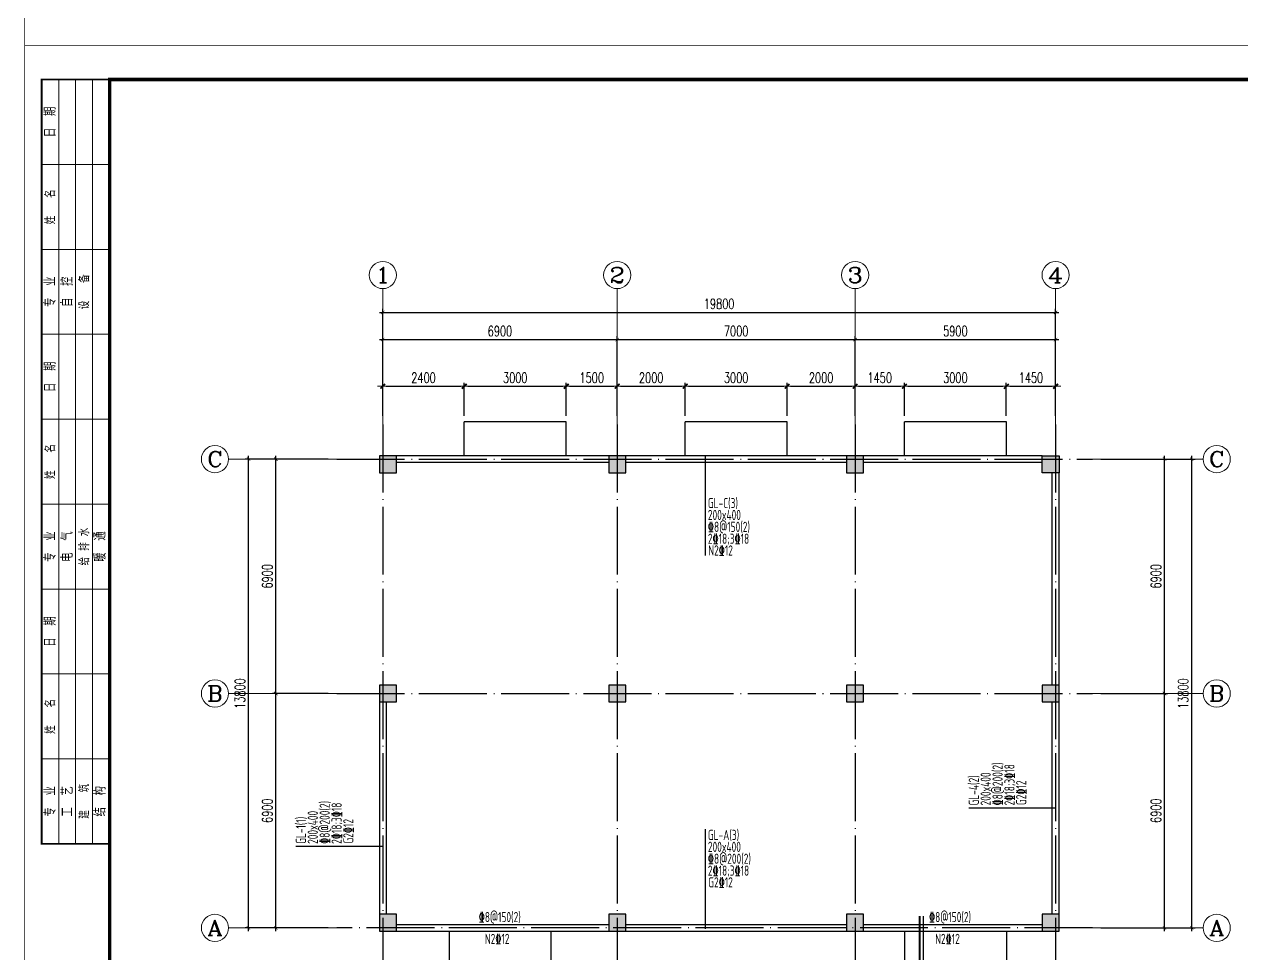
# Model space of a CAD drawing. Extents: x 959592 to 1105020, y -295412 to 379724.
# Drawn here: x 967965 to 1003786, y -196137 to -168778 of the extents above; entities that cross this region are included whole.
import ezdxf
from ezdxf.enums import TextEntityAlignment as Align

# ---------------------------------------------------------------- set-up
doc = ezdxf.new("R2010")
doc.units = 0
doc.header["$LTSCALE"] = 1000
doc.header["$MEASUREMENT"] = 0
doc.linetypes.add('DOTE', pattern=[2.42, 2, -0.2, 0.02, -0.2])
doc.layers.get('0').update_dxf_attribs({"linetype": 'CONTINUOUS'})
doc.layers.get('Defpoints').update_dxf_attribs({"linetype": 'CONTINUOUS', "lineweight": 5})
for name, color, linetype in [('AXIS_TEXT', 7, 'CONTINUOUS'), ('BEAM_CON', 4, 'CONTINUOUS'), ('COLU', 7, 'CONTINUOUS'), ('COLU_HATCH', 251, 'CONTINUOUS'), ('DIMENSION', 3, 'CONTINUOUS'), ('DOTE', 1, 'DOTE'), ('S_BEAMDIMMASS', 2, 'CONTINUOUS')]:
    doc.layers.add(name, color=color, linetype=linetype)
doc.layers.add('DIM', color=3, linetype='CONTINUOUS', lineweight=5)
doc.layers.add('FRAME', color=3, linetype='CONTINUOUS', lineweight=5)
doc.styles.add('_TCH_AXIS', font='COMPLEX', dxfattribs={"bigfont": 'GBCBIG'})
doc.styles.add('BW_Rein', font='Tssdeng.shx', dxfattribs={"width": 0.7, "bigfont": 'hztxt.shx'})
doc.styles.add('COMPLEX', font='COMPLEX')
doc.styles.add('DXFS', font='txt.shx', dxfattribs={"width": 0.65, "bigfont": 'dxfs.shx'})
doc.styles.add('TSSD_Dimension', font='TXT.shx', dxfattribs={"width": 0.7, "bigfont": 'hztxt.shx'})
doc.dimstyles.new('TSSD_100_100$0', dxfattribs={"dimtxt": 300, "dimasz": 100, "dimexe": 100, "dimexo": 250, "dimgap": 100, "dimtad": 1, "dimdec": 0, "dimzin": 0, "dimdsep": 46, "dimtxsty": 'TSSD_Dimension', "dimblk1": '_tsdbk', "dimblk2": '_tsdbk', "dimsah": 1, "dimcen": 0, "dimdle": 100, "dimclrt": 7, "dimadec": 1, "dimazin": 0, "dimtfac": 1, "dimtdec": 0, "dimtix": 1, "dimtmove": 2, "dimatfit": 3, "dimldrblk": '_tsdbk', "dimfxl": 100, "dimtolj": 1, "dimtzin": 0, "dimarcsym": 0})

# ---------------------------------------------------------------- blocks, each defined once
blk = doc.blocks.new('_ARCHTICK')
at = {"color": 0, "linetype": 'ByBlock', "const_width": 0.15}
blk.add_lwpolyline([(-0.5, -0.5), (0.5, 0.5)], dxfattribs=at)
blk = doc.blocks.new('*D198')
at = {"layer": 'Defpoints', "color": 0, "ltscale": 0.5, "transparency": 16777216}
for p in [(999395, -188478), (1001516, -188478), (999395, -195378)]:
    blk.add_point(p, dxfattribs=at)
at = {"layer": 'DIM', "color": 0, "lineweight": -2, "ltscale": 0.5, "transparency": 16777216}
for p, q in [((1001516, -195478), (1001516, -188378)), ((999645, -188478), (1001616, -188478)), ((999645, -195378), (1001616, -195378))]:
    blk.add_line(p, q, dxfattribs=at)
at = {"layer": 'DIM', "color": 0, "lineweight": -2, "ltscale": 0.5, "transparency": 16777216, "xscale": 100, "yscale": 100, "zscale": 100}
for p, rotation in [((1001516, -188478), 90), ((1001516, -195378), 270)]:
    blk.add_blockref('_ARCHTICK', p, dxfattribs=dict(at, rotation=rotation))
at = {"layer": 'DIM', "color": 3, "ltscale": 0.5, "transparency": 16777216, "insert": (1001266, -191928), "char_height": 300, "attachment_point": 5, "rotation": 90, "style": 'TSSD_Dimension'}
blk.add_mtext('\\A1;6900', dxfattribs=at)
blk = doc.blocks.new('*D199')
at = {"layer": 'Defpoints', "color": 0, "ltscale": 0.5, "transparency": 16777216}
for p in [(999395, -181578), (1001516, -181578), (999395, -188478)]:
    blk.add_point(p, dxfattribs=at)
at = {"layer": 'DIM', "color": 0, "lineweight": -2, "ltscale": 0.5, "transparency": 16777216}
for p, q in [((999645, -181578), (1001616, -181578)), ((1001516, -188578), (1001516, -181478)), ((999645, -188478), (1001616, -188478))]:
    blk.add_line(p, q, dxfattribs=at)
at = {"layer": 'DIM', "color": 0, "lineweight": -2, "ltscale": 0.5, "transparency": 16777216, "xscale": 100, "yscale": 100, "zscale": 100}
for p, rotation in [((1001516, -181578), 90), ((1001516, -188478), 270)]:
    blk.add_blockref('_ARCHTICK', p, dxfattribs=dict(at, rotation=rotation))
at = {"layer": 'DIM', "color": 3, "ltscale": 0.5, "transparency": 16777216, "insert": (1001266, -185028), "char_height": 300, "attachment_point": 5, "rotation": 90, "style": 'TSSD_Dimension'}
blk.add_mtext('\\A1;6900', dxfattribs=at)
blk = doc.blocks.new('*D200')
at = {"layer": 'Defpoints', "color": 0, "ltscale": 0.5, "transparency": 16777216}
for p in [(999395, -181578), (1002316, -181578), (999395, -195378)]:
    blk.add_point(p, dxfattribs=at)
at = {"layer": 'DIM', "color": 0, "lineweight": -2, "ltscale": 0.5, "transparency": 16777216}
for p, q in [((999645, -181578), (1002416, -181578)), ((1002316, -195478), (1002316, -181478)), ((999645, -195378), (1002416, -195378))]:
    blk.add_line(p, q, dxfattribs=at)
at = {"layer": 'DIM', "color": 0, "lineweight": -2, "ltscale": 0.5, "transparency": 16777216, "xscale": 100, "yscale": 100, "zscale": 100}
for p, rotation in [((1002316, -181578), 90), ((1002316, -195378), 270)]:
    blk.add_blockref('_ARCHTICK', p, dxfattribs=dict(at, rotation=rotation))
at = {"layer": 'DIM', "color": 3, "ltscale": 0.5, "transparency": 16777216, "insert": (1002066, -188478), "char_height": 300, "attachment_point": 5, "rotation": 90, "style": 'TSSD_Dimension'}
blk.add_mtext('\\A1;13800', dxfattribs=at)
blk = doc.blocks.new('*D201')
at = {"layer": 'Defpoints', "color": 0, "ltscale": 0.5, "transparency": 16777216}
for p in [(985411, -178058), (978511, -180558), (985411, -180558)]:
    blk.add_point(p, dxfattribs=at)
at = {"layer": 'DIM', "color": 0, "lineweight": -2, "ltscale": 0.5, "transparency": 16777216}
for p, q in [((978511, -180308), (978511, -177958)), ((985411, -180308), (985411, -177958)), ((978411, -178058), (985511, -178058))]:
    blk.add_line(p, q, dxfattribs=at)
at = {"layer": 'DIM', "color": 0, "lineweight": -2, "ltscale": 0.5, "transparency": 16777216, "xscale": 100, "yscale": 100, "zscale": 100, "rotation": 180}
blk.add_blockref('_ARCHTICK', (978511, -178058), dxfattribs=at)
at = {"layer": 'DIM', "color": 0, "lineweight": -2, "ltscale": 0.5, "transparency": 16777216, "xscale": 100, "yscale": 100, "zscale": 100}
blk.add_blockref('_ARCHTICK', (985411, -178058), dxfattribs=at)
at = {"layer": 'DIM', "color": 3, "ltscale": 0.5, "transparency": 16777216, "insert": (981961, -177808), "char_height": 300, "attachment_point": 5, "style": 'TSSD_Dimension'}
blk.add_mtext('\\A1;6900', dxfattribs=at)
blk = doc.blocks.new('*D202')
at = {"layer": 'Defpoints', "color": 0, "ltscale": 0.5, "transparency": 16777216}
for p in [(992411, -178058), (985411, -180558), (992411, -180558)]:
    blk.add_point(p, dxfattribs=at)
at = {"layer": 'DIM', "color": 0, "lineweight": -2, "ltscale": 0.5, "transparency": 16777216}
for p, q in [((985411, -180308), (985411, -177958)), ((992411, -180308), (992411, -177958)), ((985311, -178058), (992511, -178058))]:
    blk.add_line(p, q, dxfattribs=at)
at = {"layer": 'DIM', "color": 0, "lineweight": -2, "ltscale": 0.5, "transparency": 16777216, "xscale": 100, "yscale": 100, "zscale": 100, "rotation": 180}
blk.add_blockref('_ARCHTICK', (985411, -178058), dxfattribs=at)
at = {"layer": 'DIM', "color": 0, "lineweight": -2, "ltscale": 0.5, "transparency": 16777216, "xscale": 100, "yscale": 100, "zscale": 100}
blk.add_blockref('_ARCHTICK', (992411, -178058), dxfattribs=at)
at = {"layer": 'DIM', "color": 3, "ltscale": 0.5, "transparency": 16777216, "insert": (988911, -177808), "char_height": 300, "attachment_point": 5, "style": 'TSSD_Dimension'}
blk.add_mtext('\\A1;7000', dxfattribs=at)
blk = doc.blocks.new('*D203')
at = {"layer": 'Defpoints', "color": 0, "ltscale": 0.5, "transparency": 16777216}
for p in [(998311, -178058), (992411, -180558), (998311, -180558)]:
    blk.add_point(p, dxfattribs=at)
at = {"layer": 'DIM', "color": 0, "lineweight": -2, "ltscale": 0.5, "transparency": 16777216}
for p, q in [((992411, -180308), (992411, -177958)), ((998311, -180308), (998311, -177958)), ((992311, -178058), (998411, -178058))]:
    blk.add_line(p, q, dxfattribs=at)
at = {"layer": 'DIM', "color": 0, "lineweight": -2, "ltscale": 0.5, "transparency": 16777216, "xscale": 100, "yscale": 100, "zscale": 100, "rotation": 180}
blk.add_blockref('_ARCHTICK', (992411, -178058), dxfattribs=at)
at = {"layer": 'DIM', "color": 0, "lineweight": -2, "ltscale": 0.5, "transparency": 16777216, "xscale": 100, "yscale": 100, "zscale": 100}
blk.add_blockref('_ARCHTICK', (998311, -178058), dxfattribs=at)
at = {"layer": 'DIM', "color": 3, "ltscale": 0.5, "transparency": 16777216, "insert": (995361, -177808), "char_height": 300, "attachment_point": 5, "style": 'TSSD_Dimension'}
blk.add_mtext('\\A1;5900', dxfattribs=at)
blk = doc.blocks.new('*D204')
at = {"layer": 'Defpoints', "color": 0, "ltscale": 0.5, "transparency": 16777216}
for p in [(998311, -177258), (978511, -180558), (998311, -180558)]:
    blk.add_point(p, dxfattribs=at)
at = {"layer": 'DIM', "color": 0, "lineweight": -2, "ltscale": 0.5, "transparency": 16777216}
for p, q in [((978411, -177258), (998411, -177258)), ((978511, -180308), (978511, -177158)), ((998311, -180308), (998311, -177158))]:
    blk.add_line(p, q, dxfattribs=at)
at = {"layer": 'DIM', "color": 0, "lineweight": -2, "ltscale": 0.5, "transparency": 16777216, "xscale": 100, "yscale": 100, "zscale": 100, "rotation": 180}
blk.add_blockref('_ARCHTICK', (978511, -177258), dxfattribs=at)
at = {"layer": 'DIM', "color": 0, "lineweight": -2, "ltscale": 0.5, "transparency": 16777216, "xscale": 100, "yscale": 100, "zscale": 100}
blk.add_blockref('_ARCHTICK', (998311, -177258), dxfattribs=at)
at = {"layer": 'DIM', "color": 3, "ltscale": 0.5, "transparency": 16777216, "insert": (988411, -177008), "char_height": 300, "attachment_point": 5, "style": 'TSSD_Dimension'}
blk.add_mtext('\\A1;19800', dxfattribs=at)
blk = doc.blocks.new('*D205')
at = {"layer": 'Defpoints', "color": 0, "ltscale": 0.5, "transparency": 16777216}
for p in [(975365, -188478), (977156, -188478), (977156, -195378)]:
    blk.add_point(p, dxfattribs=at)
at = {"layer": 'DIM', "color": 0, "lineweight": -2, "ltscale": 0.5, "transparency": 16777216}
for p, q in [((975365, -195478), (975365, -188378)), ((976906, -188478), (975265, -188478)), ((976906, -195378), (975265, -195378))]:
    blk.add_line(p, q, dxfattribs=at)
at = {"layer": 'DIM', "color": 0, "lineweight": -2, "ltscale": 0.5, "transparency": 16777216, "xscale": 100, "yscale": 100, "zscale": 100}
for p, rotation in [((975365, -188478), 90), ((975365, -195378), 270)]:
    blk.add_blockref('_ARCHTICK', p, dxfattribs=dict(at, rotation=rotation))
at = {"layer": 'DIM', "color": 3, "ltscale": 0.5, "transparency": 16777216, "insert": (975115, -191928), "char_height": 300, "attachment_point": 5, "rotation": 90, "style": 'TSSD_Dimension'}
blk.add_mtext('\\A1;6900', dxfattribs=at)
blk = doc.blocks.new('*D206')
at = {"layer": 'Defpoints', "color": 0, "ltscale": 0.5, "transparency": 16777216}
for p in [(975365, -181578), (977156, -181578), (977156, -188478)]:
    blk.add_point(p, dxfattribs=at)
at = {"layer": 'DIM', "color": 0, "lineweight": -2, "ltscale": 0.5, "transparency": 16777216}
for p, q in [((976906, -181578), (975265, -181578)), ((975365, -188578), (975365, -181478)), ((976906, -188478), (975265, -188478))]:
    blk.add_line(p, q, dxfattribs=at)
at = {"layer": 'DIM', "color": 0, "lineweight": -2, "ltscale": 0.5, "transparency": 16777216, "xscale": 100, "yscale": 100, "zscale": 100}
for p, rotation in [((975365, -181578), 90), ((975365, -188478), 270)]:
    blk.add_blockref('_ARCHTICK', p, dxfattribs=dict(at, rotation=rotation))
at = {"layer": 'DIM', "color": 3, "ltscale": 0.5, "transparency": 16777216, "insert": (975115, -185028), "char_height": 300, "attachment_point": 5, "rotation": 90, "style": 'TSSD_Dimension'}
blk.add_mtext('\\A1;6900', dxfattribs=at)
blk = doc.blocks.new('*D207')
at = {"layer": 'Defpoints', "color": 0, "ltscale": 0.5, "transparency": 16777216}
for p in [(974561, -181578), (977156, -181578), (977156, -195378)]:
    blk.add_point(p, dxfattribs=at)
at = {"layer": 'DIM', "color": 0, "lineweight": -2, "ltscale": 0.5, "transparency": 16777216}
for p, q in [((976906, -181578), (974461, -181578)), ((974561, -195478), (974561, -181478)), ((976906, -195378), (974461, -195378))]:
    blk.add_line(p, q, dxfattribs=at)
at = {"layer": 'DIM', "color": 0, "lineweight": -2, "ltscale": 0.5, "transparency": 16777216, "xscale": 100, "yscale": 100, "zscale": 100}
for p, rotation in [((974561, -181578), 90), ((974561, -195378), 270)]:
    blk.add_blockref('_ARCHTICK', p, dxfattribs=dict(at, rotation=rotation))
at = {"layer": 'DIM', "color": 3, "ltscale": 0.5, "transparency": 16777216, "insert": (974311, -188478), "char_height": 300, "attachment_point": 5, "rotation": 90, "style": 'TSSD_Dimension'}
blk.add_mtext('\\A1;13800', dxfattribs=at)
blk = doc.blocks.new('_AXISO')
blk.add_circle((0, 0), 0.5)
at = {"layer": 'AXIS_TEXT', "style": 'COMPLEX', "width": 1.041667}
blk.add_attdef('A', text='', height=0.56, dxfattribs=at).set_placement((-0.25, -0.28), (0.25, -0.28), align=Align.FIT)
blk = doc.blocks.new('BW-29377905', base_point=(72432, -220793))
for p, q in [((72882, -205793), (72882, -204793)), ((75882, -204793), (72882, -204793)), ((75882, -205793), (75882, -204793)), ((79382, -205793), (79382, -204793)), ((82382, -204793), (79382, -204793)), ((82382, -205793), (82382, -204793)), ((88832, -204793), (85832, -204793)), ((85832, -205793), (85832, -204793)), ((88832, -205793), (88832, -204793)), ((72432, -219793), (72432, -220793)), ((75432, -219793), (75432, -220793)), ((85832, -219793), (85832, -220793)), ((88832, -219793), (88832, -220793)), ((75432, -220793), (72432, -220793)), ((88832, -220793), (85832, -220793))]:
    blk.add_line(p, q)
blk = doc.blocks.new('_tsdbk')
blk.add_line((-1, 0), (1.5, 0))
at = {"const_width": 0.5}
blk.add_lwpolyline([(-0.7, -0.7), (0.7, 0.7)], dxfattribs=at)
blk = doc.blocks.new('*D226')
at = {"layer": 'Defpoints', "color": 0, "transparency": 16777216}
for p in [(980911, -179432), (978511, -180558), (980911, -180558)]:
    blk.add_point(p, dxfattribs=at)
at = {"layer": 'DIM', "color": 0, "lineweight": -2, "transparency": 16777216}
for p, q in [((978511, -180308), (978511, -179332)), ((978611, -179432), (980811, -179432)), ((980911, -180308), (980911, -179332))]:
    blk.add_line(p, q, dxfattribs=at)
at = {"layer": 'DIM', "color": 0, "lineweight": -2, "transparency": 16777216, "xscale": 100, "yscale": 100, "zscale": 100}
for p, rotation in [((978511, -179432), 179.9999999999999), ((980911, -179432), 359.9999999999999)]:
    blk.add_blockref('_tsdbk', p, dxfattribs=dict(at, rotation=rotation))
at = {"layer": 'DIM', "color": 7, "transparency": 16777216, "insert": (979711, -179182), "char_height": 300, "attachment_point": 5, "style": 'TSSD_Dimension'}
blk.add_mtext('\\A1;2400', dxfattribs=at)
blk = doc.blocks.new('*D227')
at = {"layer": 'Defpoints', "color": 0, "transparency": 16777216}
for p in [(983911, -179432), (980911, -180558), (983911, -180558)]:
    blk.add_point(p, dxfattribs=at)
at = {"layer": 'DIM', "color": 0, "lineweight": -2, "transparency": 16777216}
for p, q in [((980911, -180308), (980911, -179332)), ((981011, -179432), (983811, -179432)), ((983911, -180308), (983911, -179332))]:
    blk.add_line(p, q, dxfattribs=at)
at = {"layer": 'DIM', "color": 0, "lineweight": -2, "transparency": 16777216, "xscale": 100, "yscale": 100, "zscale": 100}
for p, rotation in [((980911, -179432), 179.9999999999999), ((983911, -179432), 359.9999999999999)]:
    blk.add_blockref('_tsdbk', p, dxfattribs=dict(at, rotation=rotation))
at = {"layer": 'DIM', "color": 7, "transparency": 16777216, "insert": (982411, -179182), "char_height": 300, "attachment_point": 5, "style": 'TSSD_Dimension'}
blk.add_mtext('\\A1;3000', dxfattribs=at)
blk = doc.blocks.new('*D228')
at = {"layer": 'Defpoints', "color": 0, "transparency": 16777216}
for p in [(985411, -179432), (983911, -180558), (985411, -180558)]:
    blk.add_point(p, dxfattribs=at)
at = {"layer": 'DIM', "color": 0, "lineweight": -2, "transparency": 16777216}
for p, q in [((983911, -180308), (983911, -179332)), ((984011, -179432), (985311, -179432)), ((985411, -180308), (985411, -179332))]:
    blk.add_line(p, q, dxfattribs=at)
at = {"layer": 'DIM', "color": 0, "lineweight": -2, "transparency": 16777216, "xscale": 100, "yscale": 100, "zscale": 100}
for p, rotation in [((983911, -179432), 179.9999999999999), ((985411, -179432), 359.9999999999999)]:
    blk.add_blockref('_tsdbk', p, dxfattribs=dict(at, rotation=rotation))
at = {"layer": 'DIM', "color": 7, "transparency": 16777216, "insert": (984661, -179182), "char_height": 300, "attachment_point": 5, "style": 'TSSD_Dimension'}
blk.add_mtext('\\A1;1500', dxfattribs=at)
blk = doc.blocks.new('*D229')
at = {"layer": 'Defpoints', "color": 0, "transparency": 16777216}
for p in [(987411, -179432), (985411, -180558), (987411, -180558)]:
    blk.add_point(p, dxfattribs=at)
at = {"layer": 'DIM', "color": 0, "lineweight": -2, "transparency": 16777216}
for p, q in [((985411, -180308), (985411, -179332)), ((985511, -179432), (987311, -179432)), ((987411, -180308), (987411, -179332))]:
    blk.add_line(p, q, dxfattribs=at)
at = {"layer": 'DIM', "color": 0, "lineweight": -2, "transparency": 16777216, "xscale": 100, "yscale": 100, "zscale": 100}
for p, rotation in [((985411, -179432), 179.9999999999999), ((987411, -179432), 359.9999999999999)]:
    blk.add_blockref('_tsdbk', p, dxfattribs=dict(at, rotation=rotation))
at = {"layer": 'DIM', "color": 7, "transparency": 16777216, "insert": (986411, -179182), "char_height": 300, "attachment_point": 5, "style": 'TSSD_Dimension'}
blk.add_mtext('\\A1;2000', dxfattribs=at)
blk = doc.blocks.new('*D230')
at = {"layer": 'Defpoints', "color": 0, "transparency": 16777216}
for p in [(990411, -179432), (987411, -180558), (990411, -180558)]:
    blk.add_point(p, dxfattribs=at)
at = {"layer": 'DIM', "color": 0, "lineweight": -2, "transparency": 16777216}
for p, q in [((987411, -180308), (987411, -179332)), ((987511, -179432), (990311, -179432)), ((990411, -180308), (990411, -179332))]:
    blk.add_line(p, q, dxfattribs=at)
at = {"layer": 'DIM', "color": 0, "lineweight": -2, "transparency": 16777216, "xscale": 100, "yscale": 100, "zscale": 100}
for p, rotation in [((987411, -179432), 179.9999999999999), ((990411, -179432), 359.9999999999999)]:
    blk.add_blockref('_tsdbk', p, dxfattribs=dict(at, rotation=rotation))
at = {"layer": 'DIM', "color": 7, "transparency": 16777216, "insert": (988911, -179182), "char_height": 300, "attachment_point": 5, "style": 'TSSD_Dimension'}
blk.add_mtext('\\A1;3000', dxfattribs=at)
blk = doc.blocks.new('*D231')
at = {"layer": 'Defpoints', "color": 0, "transparency": 16777216}
for p in [(992411, -179432), (990411, -180558), (992411, -180558)]:
    blk.add_point(p, dxfattribs=at)
at = {"layer": 'DIM', "color": 0, "lineweight": -2, "transparency": 16777216}
for p, q in [((990411, -180308), (990411, -179332)), ((990511, -179432), (992311, -179432)), ((992411, -180308), (992411, -179332))]:
    blk.add_line(p, q, dxfattribs=at)
at = {"layer": 'DIM', "color": 0, "lineweight": -2, "transparency": 16777216, "xscale": 100, "yscale": 100, "zscale": 100}
for p, rotation in [((990411, -179432), 179.9999999999999), ((992411, -179432), 359.9999999999999)]:
    blk.add_blockref('_tsdbk', p, dxfattribs=dict(at, rotation=rotation))
at = {"layer": 'DIM', "color": 7, "transparency": 16777216, "insert": (991411, -179182), "char_height": 300, "attachment_point": 5, "style": 'TSSD_Dimension'}
blk.add_mtext('\\A1;2000', dxfattribs=at)
blk = doc.blocks.new('*D232')
at = {"layer": 'Defpoints', "color": 0, "transparency": 16777216}
for p in [(993861, -179432), (992411, -180558), (993861, -180558)]:
    blk.add_point(p, dxfattribs=at)
at = {"layer": 'DIM', "color": 0, "lineweight": -2, "transparency": 16777216}
for p, q in [((992411, -180308), (992411, -179332)), ((992511, -179432), (993761, -179432)), ((993861, -180308), (993861, -179332))]:
    blk.add_line(p, q, dxfattribs=at)
at = {"layer": 'DIM', "color": 0, "lineweight": -2, "transparency": 16777216, "xscale": 100, "yscale": 100, "zscale": 100}
for p, rotation in [((992411, -179432), 179.9999999999999), ((993861, -179432), 359.9999999999999)]:
    blk.add_blockref('_tsdbk', p, dxfattribs=dict(at, rotation=rotation))
at = {"layer": 'DIM', "color": 7, "transparency": 16777216, "insert": (993136, -179182), "char_height": 300, "attachment_point": 5, "style": 'TSSD_Dimension'}
blk.add_mtext('\\A1;1450', dxfattribs=at)
blk = doc.blocks.new('*D233')
at = {"layer": 'Defpoints', "color": 0, "transparency": 16777216}
for p in [(996861, -179432), (993861, -180558), (996861, -180558)]:
    blk.add_point(p, dxfattribs=at)
at = {"layer": 'DIM', "color": 0, "lineweight": -2, "transparency": 16777216}
for p, q in [((993861, -180308), (993861, -179332)), ((993961, -179432), (996761, -179432)), ((996861, -180308), (996861, -179332))]:
    blk.add_line(p, q, dxfattribs=at)
at = {"layer": 'DIM', "color": 0, "lineweight": -2, "transparency": 16777216, "xscale": 100, "yscale": 100, "zscale": 100}
for p, rotation in [((993861, -179432), 179.9999999999999), ((996861, -179432), 359.9999999999999)]:
    blk.add_blockref('_tsdbk', p, dxfattribs=dict(at, rotation=rotation))
at = {"layer": 'DIM', "color": 7, "transparency": 16777216, "insert": (995361, -179182), "char_height": 300, "attachment_point": 5, "style": 'TSSD_Dimension'}
blk.add_mtext('\\A1;3000', dxfattribs=at)
blk = doc.blocks.new('*D234')
at = {"layer": 'Defpoints', "color": 0, "transparency": 16777216}
for p in [(998311, -179432), (996861, -180558), (998311, -180558)]:
    blk.add_point(p, dxfattribs=at)
at = {"layer": 'DIM', "color": 0, "lineweight": -2, "transparency": 16777216}
for p, q in [((996861, -180308), (996861, -179332)), ((996961, -179432), (998211, -179432)), ((998311, -180308), (998311, -179332))]:
    blk.add_line(p, q, dxfattribs=at)
at = {"layer": 'DIM', "color": 0, "lineweight": -2, "transparency": 16777216, "xscale": 100, "yscale": 100, "zscale": 100}
for p, rotation in [((996861, -179432), 179.9999999999999), ((998311, -179432), 359.9999999999999)]:
    blk.add_blockref('_tsdbk', p, dxfattribs=dict(at, rotation=rotation))
at = {"layer": 'DIM', "color": 7, "transparency": 16777216, "insert": (997586, -179182), "char_height": 300, "attachment_point": 5, "style": 'TSSD_Dimension'}
blk.add_mtext('\\A1;1450', dxfattribs=at)
blk = doc.blocks.new('BW-43091906', base_point=(-152259, 7688, 0))
at = {"layer": 'FRAME'}
for points, const_width in [([(-152259, 49688), (-152259, 7688), (-92859, 7688), (-92859, 49688)], 20), ([(-149759, 48688), (-149759, 8688), (-93859, 8688), (-93859, 48688)], 100)]:
    blk.add_lwpolyline(points, close=True, dxfattribs=dict(at, const_width=const_width))
at = {"layer": 'FRAME', "const_width": 50}
blk.add_lwpolyline([(-149759, 48688), (-151759, 48688), (-151759, 26188), (-149759, 26188)], dxfattribs=at)
at = {"layer": 'FRAME'}
for points in [[(-151259, 26188), (-151259, 48688)], [(-150759, 26188), (-150759, 48688)], [(-150259, 26188), (-150259, 48688)], [(-149759, 46188), (-151759, 46188)], [(-149759, 43688), (-151759, 43688)], [(-149759, 41188), (-151759, 41188)], [(-149759, 38688), (-151759, 38688)], [(-149759, 36188), (-151759, 36188)], [(-149759, 33688), (-151759, 33688)], [(-149759, 31188), (-151759, 31188)], [(-149759, 28688), (-151759, 28688)]]:
    blk.add_lwpolyline(points, dxfattribs=at)
at = {"layer": 'FRAME', "char_height": 300, "attachment_point": 5, "rotation": 90, "style": 'DXFS'}
for s, insert, width in [('{\\f宋体|b0|i0|c134|p2;日\\Ftxt.shx,dxfs.shx|c134;  \\f宋体|b0|i0|c134|p2;期\\P}', (-151509, 47438), 1132.5), ('姓   名', (-151509, 44938), 1185), ('{\\f宋体|b0|i0|c134|p2;专\\Ftxt.shx,dxfs.shx|c134;  \\f宋体|b0|i0|c134|p2;业\\P}', (-151509, 42438), 1203.38), ('{\\f宋体|b0|i0|c134|p2;自\\Ftxt.shx,dxfs.shx|c134;  \\f宋体|b0|i0|c134|p2;控\\P}', (-151009, 42438), 1148.25), ('设   备', (-150509, 42438), 1227), ('{\\f宋体|b0|i0|c134|p2;日\\Ftxt.shx,dxfs.shx|c134;  \\f宋体|b0|i0|c134|p2;期\\P}', (-151509, 39938), 1132.5), ('姓   名', (-151509, 37438), 1185), ('{\\f宋体|b0|i0|c134|p2;专\\Ftxt.shx,dxfs.shx|c134;  \\f宋体|b0|i0|c134|p2;业\\P}', (-151509, 34938), 1203.38), ('{\\f宋体|b0|i0|c134|p2;电\\Ftxt.shx,dxfs.shx|c134;  \\f宋体|b0|i0|c134|p2;气\\P}', (-151009, 34938), 1182.38), ('给 排 水', (-150509, 34938), 1352.62), ('{\\f宋体|b0|i0|c134|p2;暖\\Ftxt.shx,dxfs.shx|c134;  \\f宋体|b0|i0|c134|p2;通\\P}', (-150039, 34938), 1200.75), ('{\\f宋体|b0|i0|c134|p2;日\\Ftxt.shx,dxfs.shx|c134;  \\f宋体|b0|i0|c134|p2;期\\P}', (-151509, 32438), 1132.5), ('姓   名', (-151509, 29938), 1185), ('{\\f宋体|b0|i0|c134|p2;专\\Ftxt.shx,dxfs.shx|c134;  \\f宋体|b0|i0|c134|p2;业\\P}', (-151509, 27438), 1203.38), ('{\\f宋体|b0|i0|c134|p2;工\\Ftxt.shx,dxfs.shx|c134;  \\f宋体|b0|i0|c134|p2;艺\\P}', (-151009, 27438), 1177.12), ('建   筑', (-150509, 27438), 1206), ('{\\f宋体|b0|i0|c134|p2;结\\Ftxt.shx,dxfs.shx|c134;  \\f宋体|b0|i0|c134|p2;构\\P}', (-150039, 27438), 1192.88)]:
    blk.add_mtext(s, dxfattribs=dict(at, insert=insert, width=width))

msp = doc.modelspace()

# ---------------------------------------------------------------- hatches: boundary and pattern name
at = {"layer": 'COLU_HATCH'}
for points in [[(978911.404, -181977.568), (978911.404, -181477.568), (978411.404, -181477.568), (978411.404, -181977.568)], [(978911.404, -181477.568), (978411.404, -181477.568), (978411.404, -181977.568), (978911.404, -181977.568)], [(985661.404, -181977.568), (985661.404, -181477.568), (985161.404, -181477.568), (985161.404, -181977.568)], [(985661.404, -181477.568), (985161.404, -181477.568), (985161.404, -181977.568), (985661.404, -181977.568)], [(992661.404, -181977.568), (992661.404, -181477.568), (992161.404, -181477.568), (992161.404, -181977.568)], [(992661.404, -181477.568), (992161.404, -181477.568), (992161.404, -181977.568), (992661.404, -181977.568)], [(997911.404, -181977.568), (997911.404, -181477.568), (998411.404, -181477.568), (998411.404, -181977.568)], [(997911.404, -181477.568), (998411.404, -181477.568), (998411.404, -181977.568), (997911.404, -181977.568)], [(978911.404, -188727.568), (978911.404, -188227.568), (978411.404, -188227.568), (978411.404, -188727.568)], [(978911.404, -188227.568), (978411.404, -188227.568), (978411.404, -188727.568), (978911.404, -188727.568)], [(985661.404, -188727.568), (985661.404, -188227.568), (985161.404, -188227.568), (985161.404, -188727.568)], [(985661.404, -188227.568), (985161.404, -188227.568), (985161.404, -188727.568), (985661.404, -188727.568)], [(992661.404, -188727.568), (992661.404, -188227.568), (992161.404, -188227.568), (992161.404, -188727.568)], [(992661.404, -188227.568), (992161.404, -188227.568), (992161.404, -188727.568), (992661.404, -188727.568)], [(998411.404, -188727.568), (998411.404, -188227.568), (997911.404, -188227.568), (997911.404, -188727.568)], [(998411.404, -188227.568), (997911.404, -188227.568), (997911.404, -188727.568), (998411.404, -188727.568)], [(978911.404, -195477.568), (978911.404, -194977.568), (978411.404, -194977.568), (978411.404, -195477.568)], [(978911.404, -194977.568), (978411.404, -194977.568), (978411.404, -195477.568), (978911.404, -195477.568)], [(985661.404, -195477.568), (985661.404, -194977.568), (985161.404, -194977.568), (985161.404, -195477.568)], [(985661.404, -194977.568), (985161.404, -194977.568), (985161.404, -195477.568), (985661.404, -195477.568)], [(992661.404, -195477.568), (992661.404, -194977.568), (992161.404, -194977.568), (992161.404, -195477.568)], [(992661.404, -194977.568), (992161.404, -194977.568), (992161.404, -195477.568), (992661.404, -195477.568)], [(998411.404, -195477.568), (998411.404, -194977.568), (997911.404, -194977.568), (997911.404, -195477.568)], [(998411.404, -194977.568), (997911.404, -194977.568), (997911.404, -195477.568), (998411.404, -195477.568)]]:
    msp.add_hatch(color=256, dxfattribs=at).paths.add_polyline_path(points)

# ---------------------------------------------------------------- linework, layer by layer
at = {"layer": 'BEAM_CON'}
for p, q in [((985161.404, -181477.568), (978911.404, -181477.568)), ((992161.404, -181477.568), (985661.404, -181477.568)), ((997911.404, -181477.568), (992661.404, -181477.568)), ((985161.404, -181677.568), (978911.404, -181677.568)), ((992161.404, -181677.568), (985661.404, -181677.568)), ((997911.404, -181677.568), (992661.404, -181677.568)), ((998211.404, -188227.568), (998211.404, -181977.568)), ((998411.404, -188227.568), (998411.404, -181977.568)), ((978411.404, -188727.568), (978411.404, -194977.568)), ((978611.404, -188727.568), (978611.404, -194977.568)), ((998211.404, -194977.568), (998211.404, -188727.568)), ((998411.404, -194977.568), (998411.404, -188727.568)), ((978911.404, -195277.568), (985161.404, -195277.568)), ((978911.404, -195477.568), (985161.404, -195477.568)), ((985661.404, -195277.568), (992161.404, -195277.568)), ((985661.404, -195477.568), (992161.404, -195477.568)), ((992661.404, -195277.568), (997911.404, -195277.568)), ((992661.404, -195477.568), (997911.404, -195477.568))]:
    msp.add_line(p, q, dxfattribs=at)
at = {"layer": 'COLU'}
for points in [[(978911.404, -181977.568), (978911.404, -181477.568), (978411.404, -181477.568), (978411.404, -181977.568)], [(978911.404, -181477.568), (978411.404, -181477.568), (978411.404, -181977.568), (978911.404, -181977.568)], [(985661.404, -181977.568), (985661.404, -181477.568), (985161.404, -181477.568), (985161.404, -181977.568)], [(985661.404, -181477.568), (985161.404, -181477.568), (985161.404, -181977.568), (985661.404, -181977.568)], [(992661.404, -181977.568), (992661.404, -181477.568), (992161.404, -181477.568), (992161.404, -181977.568)], [(992661.404, -181477.568), (992161.404, -181477.568), (992161.404, -181977.568), (992661.404, -181977.568)], [(997911.404, -181977.568), (997911.404, -181477.568), (998411.404, -181477.568), (998411.404, -181977.568)], [(997911.404, -181477.568), (998411.404, -181477.568), (998411.404, -181977.568), (997911.404, -181977.568)], [(978911.404, -188727.568), (978911.404, -188227.568), (978411.404, -188227.568), (978411.404, -188727.568)], [(978911.404, -188227.568), (978411.404, -188227.568), (978411.404, -188727.568), (978911.404, -188727.568)], [(985661.404, -188727.568), (985661.404, -188227.568), (985161.404, -188227.568), (985161.404, -188727.568)], [(985661.404, -188227.568), (985161.404, -188227.568), (985161.404, -188727.568), (985661.404, -188727.568)], [(992661.404, -188727.568), (992661.404, -188227.568), (992161.404, -188227.568), (992161.404, -188727.568)], [(992661.404, -188227.568), (992161.404, -188227.568), (992161.404, -188727.568), (992661.404, -188727.568)], [(998411.404, -188727.568), (998411.404, -188227.568), (997911.404, -188227.568), (997911.404, -188727.568)], [(998411.404, -188227.568), (997911.404, -188227.568), (997911.404, -188727.568), (998411.404, -188727.568)], [(978911.404, -195477.568), (978911.404, -194977.568), (978411.404, -194977.568), (978411.404, -195477.568)], [(978911.404, -194977.568), (978411.404, -194977.568), (978411.404, -195477.568), (978911.404, -195477.568)], [(985661.404, -195477.568), (985661.404, -194977.568), (985161.404, -194977.568), (985161.404, -195477.568)], [(985661.404, -194977.568), (985161.404, -194977.568), (985161.404, -195477.568), (985661.404, -195477.568)], [(992661.404, -195477.568), (992661.404, -194977.568), (992161.404, -194977.568), (992161.404, -195477.568)], [(992661.404, -194977.568), (992161.404, -194977.568), (992161.404, -195477.568), (992661.404, -195477.568)], [(998411.404, -195477.568), (998411.404, -194977.568), (997911.404, -194977.568), (997911.404, -195477.568)], [(998411.404, -194977.568), (997911.404, -194977.568), (997911.404, -195477.568), (998411.404, -195477.568)]]:
    msp.add_lwpolyline(points, close=True, dxfattribs=at)
at = {"layer": 'DIM', "ltscale": 0.5}
for p, q in [((978511.404, -180558.466), (978511.404, -176558.466)), ((985411.404, -180558.466), (985411.404, -176558.466)), ((992411.404, -180558.466), (992411.404, -176558.466)), ((998311.404, -180558.466), (998311.404, -176558.466)), ((977156.404, -181577.568), (973973.904, -181577.568)), ((999395.404, -181577.568), (1002652.404, -181577.568)), ((977156.404, -188477.568), (973973.904, -188477.568)), ((999395.404, -188477.568), (1002652.404, -188477.568)), ((977156.404, -195377.568), (973973.904, -195377.568)), ((999395.404, -195377.568), (1002652.404, -195377.568))]:
    msp.add_line(p, q, dxfattribs=at)
at = {"layer": 'DIMENSION'}
msp.add_line((994411.405, -195028.871), (994411.405, -196906.71), dxfattribs=at)
at = {"layer": 'DIMENSION', "const_width": 50}
msp.add_lwpolyline([(994311.405, -195028.871), (994311.405, -196562.138)], dxfattribs=at)
at = {"layer": 'DOTE', "linetype": 'DOTE'}
for p, q in [((978511.404, -180558.466), (978511.404, -196895.077)), ((985411.404, -180558.466), (985411.404, -196895.077)), ((992411.404, -180558.466), (992411.404, -196895.077)), ((998311.404, -180558.466), (998311.404, -196895.077)), ((977156.404, -181577.568), (999395.404, -181577.568)), ((977156.404, -188477.568), (999395.404, -188477.568)), ((999395.404, -195377.568), (977156.404, -195377.568))]:
    msp.add_line(p, q, dxfattribs=at)
at = {"layer": 'S_BEAMDIMMASS'}
for p, q in [((987999.408, -181477.568), (987999.408, -184415.828)), ((998311.404, -191852.568), (995753.253, -191852.568)), ((987999.408, -192467.902), (987999.408, -195406.161)), ((978511.404, -192984.996), (975953.253, -192984.996))]:
    msp.add_line(p, q, dxfattribs=at)

# ---------------------------------------------------------------- block references
at = {"layer": 'DIM', "ltscale": 0.5}
ref = msp.add_blockref('_AXISO', (978511.404, -176158.466), dxfattribs=dict(at, xscale=800, yscale=800, zscale=800))
ref.add_attrib('A', '1', dxfattribs={"layer": 'AXIS_TEXT', "height": 452.548, "style": '_TCH_AXIS', "width": 2.333333}).set_placement((978285.13, -176384.74), (978737.678, -176384.74), align=Align.FIT)
ref = msp.add_blockref('_AXISO', (985411.404, -176158.466), dxfattribs=dict(at, xscale=800, yscale=800, zscale=800))
ref.add_attrib('A', '2', dxfattribs={"layer": 'AXIS_TEXT', "height": 452.548, "style": '_TCH_AXIS', "width": 1.5}).set_placement((985185.13, -176384.74), (985637.678, -176384.74), align=Align.FIT)
ref = msp.add_blockref('_AXISO', (992411.404, -176158.466), dxfattribs=dict(at, xscale=800, yscale=800, zscale=800))
ref.add_attrib('A', '3', dxfattribs={"layer": 'AXIS_TEXT', "height": 452.548, "style": '_TCH_AXIS', "width": 1.5}).set_placement((992185.13, -176384.74), (992637.678, -176384.74), align=Align.FIT)
ref = msp.add_blockref('_AXISO', (998311.404, -176158.466), dxfattribs=dict(at, xscale=800, yscale=800, zscale=800))
ref.add_attrib('A', '4', dxfattribs={"layer": 'AXIS_TEXT', "height": 452.548, "style": '_TCH_AXIS', "width": 1.3125}).set_placement((998085.13, -176384.74), (998537.678, -176384.74), align=Align.FIT)
ref = msp.add_blockref('_AXISO', (973573.904, -181577.568), dxfattribs=dict(at, xscale=800, yscale=800, zscale=800))
ref.add_attrib('A', 'C', dxfattribs={"layer": 'AXIS_TEXT', "height": 452.548, "style": '_TCH_AXIS', "width": 1.4}).set_placement((973347.63, -181803.842), (973800.178, -181803.842), align=Align.FIT)
ref = msp.add_blockref('_AXISO', (1003052.404, -181577.568), dxfattribs=dict(at, xscale=800, yscale=800, zscale=800))
ref.add_attrib('A', 'C', dxfattribs={"layer": 'AXIS_TEXT', "height": 452.548, "style": '_TCH_AXIS', "width": 1.4}).set_placement((1002826.13, -181803.842), (1003278.678, -181803.842), align=Align.FIT)
ref = msp.add_blockref('_AXISO', (973573.904, -188477.568), dxfattribs=dict(at, xscale=800, yscale=800, zscale=800))
ref.add_attrib('A', 'B', dxfattribs={"layer": 'AXIS_TEXT', "height": 452.548, "style": '_TCH_AXIS', "width": 1.235294}).set_placement((973347.63, -188703.842), (973800.178, -188703.842), align=Align.FIT)
ref = msp.add_blockref('_AXISO', (1003052.404, -188477.568), dxfattribs=dict(at, xscale=800, yscale=800, zscale=800))
ref.add_attrib('A', 'B', dxfattribs={"layer": 'AXIS_TEXT', "height": 452.548, "style": '_TCH_AXIS', "width": 1.235294}).set_placement((1002826.13, -188703.842), (1003278.678, -188703.842), align=Align.FIT)
ref = msp.add_blockref('_AXISO', (973573.904, -195377.568), dxfattribs=dict(at, xscale=800, yscale=800, zscale=800))
ref.add_attrib('A', 'A', dxfattribs={"layer": 'AXIS_TEXT', "height": 452.548, "style": '_TCH_AXIS', "width": 1.166667}).set_placement((973347.63, -195603.842), (973800.178, -195603.842), align=Align.FIT)
ref = msp.add_blockref('_AXISO', (1003052.404, -195377.568), dxfattribs=dict(at, xscale=800, yscale=800, zscale=800))
ref.add_attrib('A', 'A', dxfattribs={"layer": 'AXIS_TEXT', "height": 452.548, "style": '_TCH_AXIS', "width": 1.166667}).set_placement((1002826.13, -195603.842), (1003278.678, -195603.842), align=Align.FIT)
at = {"layer": 'DIMENSION'}
for p in [(967975.021, -169401.811, 0), (967975.021, -211401.811, 0)]:
    msp.add_blockref('BW-43091906', p, dxfattribs=at)
at = {"layer": 'S_BEAMDIMMASS'}
msp.add_blockref('BW-29377905', (980461.404, -196477.568), dxfattribs=at)

# ---------------------------------------------------------------- texts
at = {"layer": 'S_BEAMDIMMASS', "color": 6, "style": 'BW_Rein', "width": 0.7}
for s, rotation, p in [('GL-C(3)', 360, (988079.408, -183020.99)), ('GL-4(2)', 90, (996053.253, -191772.568)), ('GL-1(1)', 90, (976253.253, -192904.996)), ('GL-A(3)', 360, (988079.408, -192791.954))]:
    msp.add_text(s, height=300, rotation=rotation, dxfattribs=at).set_placement(p)
at = {"layer": 'S_BEAMDIMMASS', "style": 'BW_Rein', "width": 0.7}
for s, rotation, p in [('200x400', 360, (988079.408, -183370.99)), ('%%1328@150(2)', 360, (988079.408, -183720.99)), ('2%%13218;3%%13218', 360, (988079.408, -184070.99)), ('N2%%13212', 360, (988089.614, -184415.828)), ('%%1328@200(2)', 90, (996753.253, -191772.568)), ('200x400', 90, (996403.253, -191772.568)), ('2%%13218;3%%13218', 90, (997103.253, -191772.568)), ('G2%%13212', 90, (997448.091, -191762.361)), ('200x400', 90, (976603.253, -192904.996)), ('%%1328@200(2)', 90, (976953.253, -192904.996)), ('2%%13218;3%%13218', 90, (977303.253, -192904.996)), ('G2%%13212', 90, (977648.091, -192894.789)), ('200x400', 360, (988079.408, -193141.954)), ('%%1328@200(2)', 360, (988079.408, -193491.954)), ('2%%13218;3%%13218', 360, (988079.408, -193841.954)), ('G2%%13212', 360, (988089.614, -194186.791)), ('%%1328@150(2)', 360, (981335.783, -195208.633)), ('%%1328@150(2)', 360, (994585.783, -195208.633)), ('N2%%13212', 360, (981515.397, -195852.005)), ('N2%%13212', 360, (994765.397, -195852.005))]:
    msp.add_text(s, height=300, rotation=rotation, dxfattribs=at).set_placement(p)

# ---------------------------------------------------------------- dimensions: what is measured, and where the dimension line sits
at = {"layer": 'DIM', "ltscale": 0.5}
for p1, p2, distance, picture, middle in [((978511.404, -180558.466), (998311.404, -180558.466), 3300, '*D204', (988411.404, -177008.466)), ((978511.404, -180558.466), (985411.404, -180558.466), 2500, '*D201', (981961.404, -177808.466)), ((985411.404, -180558.466), (992411.404, -180558.466), 2500, '*D202', (988911.404, -177808.466)), ((992411.404, -180558.466), (998311.404, -180558.466), 2500, '*D203', (995361.404, -177808.466)), ((977156.404, -195377.568), (977156.404, -181577.568), 2595.5, '*D207', (974310.904, -188477.568)), ((977156.404, -188477.568), (977156.404, -181577.568), 1791.5, '*D206', (975114.904, -185027.568)), ((999395.404, -188477.568), (999395.404, -181577.568), -2121, '*D199', (1001266.404, -185027.568)), ((999395.404, -195377.568), (999395.404, -181577.568), -2921, '*D200', (1002066.404, -188477.568)), ((977156.404, -195377.568), (977156.404, -188477.568), 1791.5, '*D205', (975114.904, -191927.568)), ((999395.404, -195377.568), (999395.404, -188477.568), -2121, '*D198', (1001266.404, -191927.568))]:
    dim = msp.add_aligned_dim(p1=p1, p2=p2, distance=distance, dimstyle='TSSD_100_100$0', override={"dimblk": 'ARCHTICK', "dimsah": 0, "dimclrt": 3, "dimadec": 0, "dimfxl": 1}, dxfattribs=at)
    dim.commit()
    dim.dimension.update_dxf_attribs({"geometry": picture, "text_midpoint": middle})
at = {"layer": 'DIM'}
for base, p1, p2, picture, middle in [((980911.404, -179431.711), (978511.404, -180558.466), (980911.404, -180558.466), '*D226', (979711.404, -179181.711)), ((983911.404, -179431.711), (980911.404, -180558.466), (983911.404, -180558.466), '*D227', (982411.404, -179181.711)), ((985411.404, -179431.711), (983911.404, -180558.466), (985411.404, -180558.466), '*D228', (984661.404, -179181.711)), ((987411.404, -179431.711), (985411.404, -180558.466), (987411.404, -180558.466), '*D229', (986411.404, -179181.711)), ((990411.404, -179431.711), (987411.404, -180558.466), (990411.404, -180558.466), '*D230', (988911.404, -179181.711)), ((992411.404, -179431.711), (990411.404, -180558.466), (992411.404, -180558.466), '*D231', (991411.404, -179181.711)), ((993861.404, -179431.711), (992411.404, -180558.466), (993861.404, -180558.466), '*D232', (993136.404, -179181.711)), ((996861.404, -179431.711), (993861.404, -180558.466), (996861.404, -180558.466), '*D233', (995361.404, -179181.711)), ((998311.404, -179431.711), (996861.404, -180558.466), (998311.404, -180558.466), '*D234', (997586.404, -179181.711))]:
    dim = msp.add_linear_dim(base=base, p1=p1, p2=p2, dimstyle='TSSD_100_100$0', dxfattribs=at)
    dim.commit()
    dim.dimension.update_dxf_attribs({"geometry": picture, "text_midpoint": middle})

doc.saveas('drawing.dxf')
